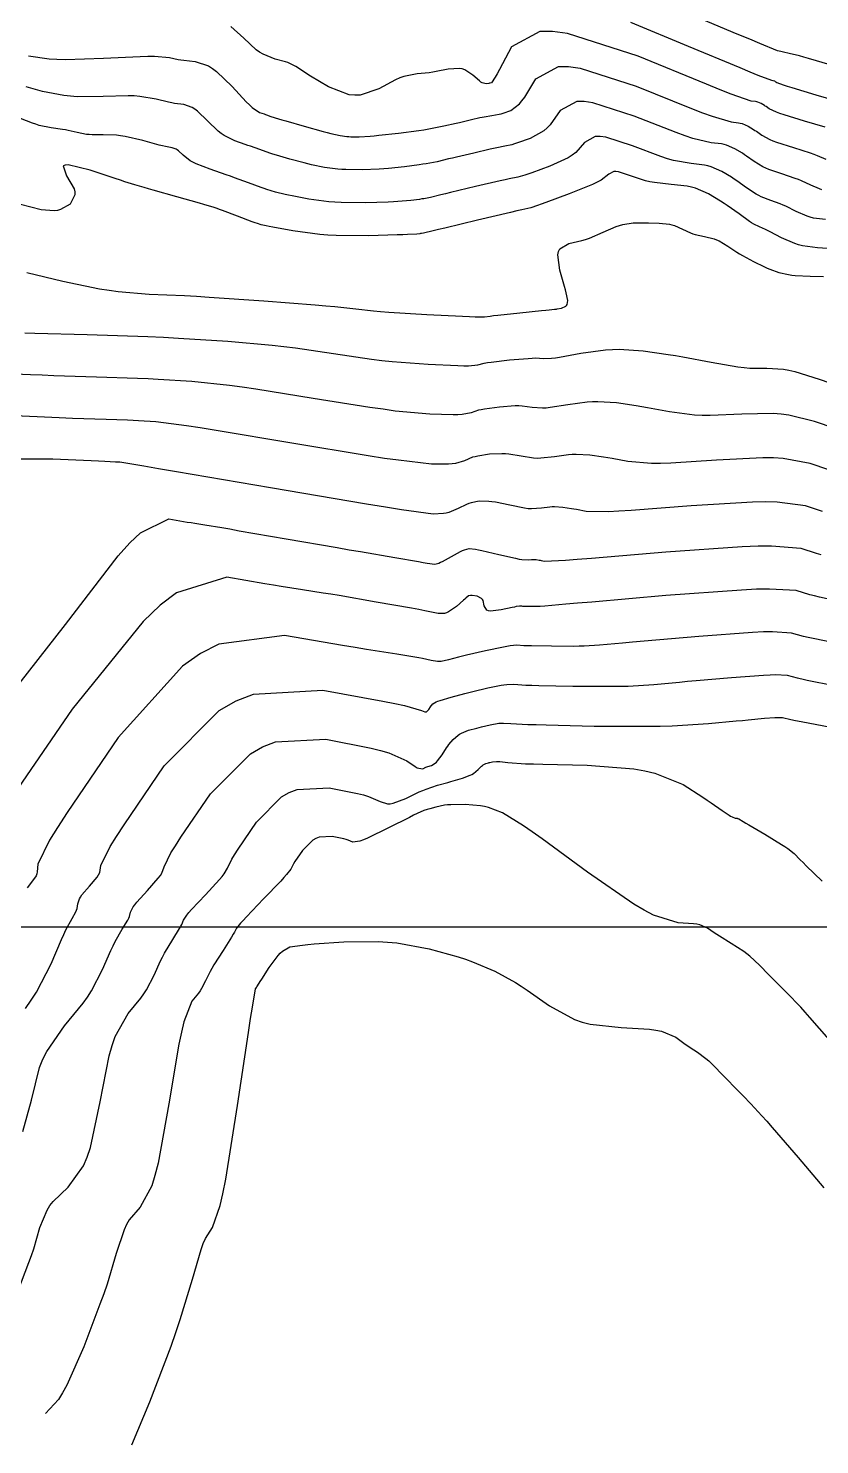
# Model space of a CAD drawing. Header units: metres. Extents: x 837117 to 838479, y 1189012 to 1191015.
# Drawn here: x 837481.9 to 837543.1, y 1189013.9 to 1189123.3 of the extents above; entities that cross this region are included whole.
import ezdxf

# ---------------------------------------------------------------- set-up
doc = ezdxf.new("R2010")
doc.units = ezdxf.units.M
doc.header["$LTSCALE"] = 0.3
for name, color, linetype in [('COTAS 10', 1, 'Continuous'), ('COTAS INT', 252, 'Continuous'), ('MARCO IMP', 130, 'Continuous')]:
    doc.layers.add(name, color=color, linetype=linetype)

msp = doc.modelspace()

# ---------------------------------------------------------------- linework, layer by layer
at = {"layer": 'COTAS 10'}
for points in [[(837543.51, 1189115.7), (837541.92, 1189116.18), (837540.34, 1189116.67), (837540.01, 1189116.77), (837539.74, 1189116.87), (837539.18, 1189117.12), (837538.94, 1189117.3), (837538.87, 1189117.34), (837538.81, 1189117.38), (837538.56, 1189117.53), (837538.3, 1189117.64), (837538.22, 1189117.67), (837538.13, 1189117.69), (837537.8, 1189117.72), (837536.25, 1189118.26), (837535.39, 1189118.6), (837534.35, 1189119.02), (837529.05, 1189121.2), (837523.59, 1189122.95), (837522.45, 1189123.1), (837521.47, 1189123.1), (837519.27, 1189121.91), (837518.33, 1189120.17), (837518.15, 1189119.84), (837518, 1189119.57), (837517.72, 1189119.13), (837517.62, 1189119.11), (837517.58, 1189119.1), (837517.53, 1189119.09), (837517.32, 1189119.06), (837517.01, 1189119.14), (837516.9, 1189119.2), (837516.79, 1189119.29), (837516.29, 1189119.73), (837515.66, 1189120.15), (837515.46, 1189120.21), (837515.25, 1189120.24), (837514.38, 1189120.18), (837513.44, 1189120), (837513.18, 1189119.96), (837512.92, 1189119.92), (837511.98, 1189119.84), (837510.96, 1189119.63), (837510.64, 1189119.52), (837510.31, 1189119.38), (837509.01, 1189118.68), (837507.57, 1189118.18), (837507.16, 1189118.17), (837506.73, 1189118.21), (837505.14, 1189118.82), (837503.75, 1189119.66), (837503.45, 1189119.84), (837503.2, 1189120), (837502.6, 1189120.4), (837502.15, 1189120.64), (837501.98, 1189120.7), (837501.8, 1189120.76), (837501, 1189120.97), (837500.07, 1189121.34), (837499.81, 1189121.5), (837499.55, 1189121.69), (837498.6, 1189122.6), (837497.58, 1189123.49)], [(837481.81, 1189104.48), (837484.59, 1189103.8), (837487.44, 1189103.22), (837488.18, 1189103.1), (837488.89, 1189103), (837491.28, 1189102.81), (837494, 1189102.7), (837494.92, 1189102.64), (837495.92, 1189102.58), (837500.14, 1189102.29), (837504.09, 1189101.98), (837504.92, 1189101.91), (837505.63, 1189101.84), (837507.24, 1189101.66), (837508.6, 1189101.5), (837509.16, 1189101.46), (837509.79, 1189101.41), (837512.72, 1189101.24), (837515.49, 1189101.09), (837516.03, 1189101.07), (837516.46, 1189101.05), (837517.18, 1189101.04), (837517.63, 1189101.11), (837517.89, 1189101.14), (837518.22, 1189101.18), (837519.91, 1189101.36), (837521.59, 1189101.53), (837521.91, 1189101.56), (837522.17, 1189101.59), (837522.59, 1189101.63), (837522.68, 1189101.64), (837522.74, 1189101.65), (837522.8, 1189101.67), (837523.14, 1189101.73), (837523.47, 1189101.87), (837523.53, 1189101.93), (837523.58, 1189102), (837523.62, 1189102.31), (837523.5, 1189102.9), (837523.44, 1189103.13), (837523.37, 1189103.4), (837523.01, 1189104.65), (837522.85, 1189105.85), (837522.91, 1189106.1), (837523.01, 1189106.3), (837523.71, 1189106.71), (837524.71, 1189106.94), (837525, 1189107.03), (837525.29, 1189107.13), (837526.34, 1189107.59), (837527.35, 1189108.02), (837527.61, 1189108.11), (837527.86, 1189108.18), (837528.66, 1189108.31), (837529.42, 1189108.32), (837529.64, 1189108.32), (837529.86, 1189108.32), (837530.68, 1189108.3), (837531.47, 1189108.21), (837531.67, 1189108.16), (837531.86, 1189108.11), (837532.48, 1189107.83), (837533.09, 1189107.53), (837533.28, 1189107.47), (837533.46, 1189107.41), (837534.19, 1189107.26), (837534.92, 1189107.08), (837535.12, 1189107.01), (837535.31, 1189106.92), (837535.98, 1189106.52), (837536.68, 1189106.04), (837536.89, 1189105.91), (837537.11, 1189105.78), (837537.96, 1189105.32), (837538.82, 1189104.91), (837539.03, 1189104.81), (837539.24, 1189104.73), (837539.92, 1189104.48), (837540.68, 1189104.32), (837540.93, 1189104.28), (837541.2, 1189104.25), (837542.34, 1189104.19), (837543.38, 1189104.16)], [(837480.58, 1189071.86), (837484.81, 1189077.28), (837488.87, 1189082.58), (837489.78, 1189083.57), (837490.6, 1189084.35), (837492.8, 1189085.43), (837494.2, 1189085.19), (837494.51, 1189085.14), (837494.8, 1189085.09), (837495.57, 1189084.97), (837496.88, 1189084.76), (837497.51, 1189084.65), (837498.24, 1189084.52), (837501.85, 1189083.9), (837505.79, 1189083.21), (837506.73, 1189083.05), (837507.61, 1189082.9), (837510.25, 1189082.44), (837512.08, 1189082.13), (837512.45, 1189082.07), (837512.76, 1189082.02), (837513.34, 1189081.94), (837513.66, 1189082.02), (837513.78, 1189082.08), (837513.93, 1189082.15), (837514.63, 1189082.52), (837515.33, 1189082.9), (837515.49, 1189082.98), (837515.63, 1189083.04), (837515.99, 1189083.15), (837516.5, 1189083.1), (837516.73, 1189083.05), (837516.99, 1189083), (837518.29, 1189082.69), (837519.58, 1189082.39), (837519.85, 1189082.33), (837520.08, 1189082.29), (837520.57, 1189082.26), (837520.81, 1189082.29), (837520.88, 1189082.29), (837520.94, 1189082.29), (837521.17, 1189082.28), (837521.41, 1189082.25), (837521.48, 1189082.23), (837521.55, 1189082.22), (837521.82, 1189082.17), (837523.43, 1189082.25), (837524.35, 1189082.31), (837525.46, 1189082.4), (837531.2, 1189082.88), (837537.1, 1189083.29), (837538.32, 1189083.34), (837539.36, 1189083.35), (837541.62, 1189083.16), (837542.81, 1189082.78), (837543.16, 1189082.68)], [(837481.13, 1189025.71), (837481.98, 1189027.95), (837482.17, 1189028.5), (837482.35, 1189029.02), (837482.83, 1189030.65), (837483.39, 1189032), (837483.61, 1189032.35), (837483.86, 1189032.68), (837485.01, 1189033.78), (837486.2, 1189035.42), (837486.48, 1189036.09), (837486.73, 1189036.85), (837487.48, 1189040.37), (837488.18, 1189043.93), (837488.41, 1189044.72), (837488.65, 1189045.41), (837489.66, 1189047.19), (837490.63, 1189048.38), (837490.86, 1189048.71), (837491.06, 1189049.03), (837491.65, 1189050.16), (837492.15, 1189051.26), (837492.31, 1189051.56), (837492.46, 1189051.86), (837493.09, 1189052.91), (837493.63, 1189053.76), (837493.73, 1189053.94), (837493.81, 1189054.09), (837493.93, 1189054.42), (837494.18, 1189054.81), (837494.35, 1189055), (837494.55, 1189055.24), (837495.63, 1189056.38), (837496.71, 1189057.55), (837496.92, 1189057.79), (837497.08, 1189057.99), (837497.32, 1189058.44), (837497.65, 1189059.12), (837497.87, 1189059.47), (837498.14, 1189059.89), (837499.56, 1189061.98), (837501.51, 1189063.94), (837502.1, 1189064.27), (837502.72, 1189064.51), (837505.17, 1189064.64), (837507.37, 1189064.2), (837507.83, 1189064.09), (837508.22, 1189063.97), (837509.11, 1189063.59), (837509.69, 1189063.4), (837509.9, 1189063.41), (837510.12, 1189063.45), (837511.1, 1189063.83), (837512.14, 1189064.33), (837512.41, 1189064.44), (837512.67, 1189064.55), (837513.56, 1189064.84), (837514.36, 1189065.06), (837514.57, 1189065.12), (837514.77, 1189065.18), (837515.48, 1189065.38), (837516.07, 1189065.61), (837516.21, 1189065.68), (837516.34, 1189065.75), (837516.69, 1189066.05), (837516.96, 1189066.32), (837517.02, 1189066.37), (837517.09, 1189066.42), (837517.29, 1189066.53), (837517.49, 1189066.58), (837517.54, 1189066.6), (837517.6, 1189066.61), (837517.81, 1189066.66), (837518.12, 1189066.68), (837518.24, 1189066.68), (837518.38, 1189066.67), (837518.99, 1189066.6), (837520.36, 1189066.51), (837520.97, 1189066.49), (837521.68, 1189066.47), (837525.11, 1189066.39), (837528.73, 1189066.11), (837529.57, 1189065.96), (837530.34, 1189065.78), (837532.54, 1189064.89), (837534.05, 1189063.92), (837534.39, 1189063.69), (837534.7, 1189063.49), (837535.55, 1189062.9), (837536.08, 1189062.52), (837536.2, 1189062.45), (837536.31, 1189062.39), (837536.56, 1189062.3), (837536.71, 1189062.29), (837536.74, 1189062.28), (837536.77, 1189062.28), (837536.84, 1189062.25), (837537.18, 1189062.04), (837537.37, 1189061.92), (837537.62, 1189061.78), (837538.85, 1189061.05), (837540.13, 1189060.27), (837540.39, 1189060.1), (837540.61, 1189059.95), (837541.1, 1189059.57), (837541.58, 1189059.09), (837541.8, 1189058.88), (837542.05, 1189058.62), (837543.27, 1189057.42)]]:
    msp.add_lwpolyline(points, dxfattribs=at)
at = {"layer": 'COTAS INT'}
for points in [[(837543.9, 1189120.53), (837542.21, 1189121.02), (837541.85, 1189121.13), (837541.53, 1189121.22), (837540.73, 1189121.41), (837540.28, 1189121.51), (837540.18, 1189121.53), (837540.08, 1189121.55), (837539.83, 1189121.62), (837538.47, 1189122.17), (837537.68, 1189122.5), (837536.71, 1189122.91), (837531.69, 1189125.02)], [(837528.46, 1189123.82), (837532.92, 1189121.96), (837536.91, 1189120.31), (837537.68, 1189119.99), (837538.31, 1189119.74), (837539.36, 1189119.33), (837539.45, 1189119.32), (837539.48, 1189119.32), (837539.5, 1189119.31), (837539.58, 1189119.28), (837539.65, 1189119.23), (837539.67, 1189119.22), (837539.69, 1189119.21), (837539.76, 1189119.16), (837540.27, 1189118.98), (837540.56, 1189118.89), (837540.92, 1189118.78), (837542.79, 1189118.22), (837544.66, 1189117.67)], [(837481.94, 1189121.21), (837483.54, 1189120.98), (837484.14, 1189120.96), (837484.8, 1189120.95), (837487.74, 1189121.05), (837490.58, 1189121.18), (837491.17, 1189121.19), (837491.68, 1189121.19), (837492.84, 1189121.1), (837493.52, 1189120.95), (837493.73, 1189120.91), (837493.95, 1189120.88), (837494.84, 1189120.78), (837495.85, 1189120.44), (837496.16, 1189120.25), (837496.47, 1189120.02), (837497.68, 1189118.85), (837498.77, 1189117.67), (837499.02, 1189117.44), (837499.23, 1189117.24), (837499.79, 1189116.85), (837500.16, 1189116.73), (837500.26, 1189116.69), (837500.35, 1189116.66), (837500.68, 1189116.54), (837501.27, 1189116.35), (837501.53, 1189116.27), (837501.83, 1189116.19), (837503.26, 1189115.78), (837504.71, 1189115.38), (837505.03, 1189115.29), (837505.31, 1189115.22), (837506.03, 1189115.06), (837506.54, 1189114.99), (837506.7, 1189114.98), (837506.86, 1189114.97), (837507.49, 1189114.97), (837508.36, 1189115.02), (837508.67, 1189115.04), (837509.02, 1189115.08), (837510.53, 1189115.24), (837512.11, 1189115.45), (837512.5, 1189115.51), (837512.87, 1189115.57), (837514.04, 1189115.8), (837515, 1189116.02), (837515.24, 1189116.08), (837515.46, 1189116.13), (837516.19, 1189116.3), (837516.83, 1189116.45), (837517, 1189116.48), (837517.16, 1189116.51), (837517.74, 1189116.6), (837518.31, 1189116.71), (837518.47, 1189116.75), (837518.63, 1189116.79), (837519.22, 1189116.99), (837519.88, 1189117.5), (837520.08, 1189117.74), (837520.3, 1189118.03), (837521.15, 1189119.45), (837522.89, 1189120.4), (837523.67, 1189120.39), (837524.58, 1189120.27), (837528.91, 1189118.88), (837533.17, 1189117.15), (837534.04, 1189116.82), (837534.77, 1189116.55), (837536.25, 1189116.12), (837536.81, 1189116.05), (837536.95, 1189116.02), (837537.09, 1189115.98), (837537.55, 1189115.78), (837537.96, 1189115.53), (837538.08, 1189115.46), (837538.19, 1189115.39), (837538.6, 1189115.09), (837539.22, 1189114.76), (837539.47, 1189114.66), (837539.75, 1189114.55), (837541.05, 1189114.13), (837542.35, 1189113.73), (837542.64, 1189113.63), (837542.9, 1189113.53), (837543.55, 1189113.24)], [(837543.26, 1189110.87), (837543.07, 1189110.93), (837542.41, 1189111.22), (837541.68, 1189111.56), (837541.45, 1189111.66), (837541.2, 1189111.75), (837540.17, 1189112.09), (837539.16, 1189112.44), (837538.92, 1189112.54), (837538.69, 1189112.65), (837538.02, 1189113.06), (837537.44, 1189113.48), (837537.28, 1189113.58), (837537.12, 1189113.69), (837536.53, 1189114.04), (837535.89, 1189114.31), (837535.69, 1189114.37), (837535.49, 1189114.42), (837534.7, 1189114.51), (837533.28, 1189114.84), (837532.68, 1189115.04), (837531.99, 1189115.29), (837528.76, 1189116.57), (837525.56, 1189117.6), (837524.89, 1189117.69), (837524.32, 1189117.69), (837523.03, 1189116.99), (837522.27, 1189115.89), (837522.02, 1189115.65), (837521.77, 1189115.43), (837520.72, 1189114.84), (837519.73, 1189114.49), (837519.5, 1189114.42), (837519.3, 1189114.35), (837518.75, 1189114.23), (837518.13, 1189114.11), (837517.89, 1189114.06), (837517.61, 1189114), (837516.35, 1189113.71), (837515.02, 1189113.39), (837514.7, 1189113.32), (837514.4, 1189113.25), (837513.52, 1189113.04), (837512.68, 1189112.88), (837512.42, 1189112.84), (837512.14, 1189112.79), (837511.01, 1189112.64), (837509.76, 1189112.52), (837509.41, 1189112.49), (837509.05, 1189112.47), (837507.74, 1189112.42), (837506.48, 1189112.43), (837506.16, 1189112.44), (837505.84, 1189112.47), (837504.82, 1189112.6), (837503.82, 1189112.81), (837503.54, 1189112.87), (837503.24, 1189112.95), (837502.14, 1189113.24), (837501.1, 1189113.54), (837500.84, 1189113.62), (837500.59, 1189113.7), (837499.82, 1189113.97), (837499.11, 1189114.23), (837498.9, 1189114.3), (837498.69, 1189114.38), (837497.89, 1189114.65), (837497.06, 1189115.06), (837496.84, 1189115.22), (837496.61, 1189115.39), (837495.78, 1189116.2), (837495, 1189116.95), (837494.8, 1189117.1), (837494.6, 1189117.22), (837493.95, 1189117.45), (837493.24, 1189117.54), (837493.02, 1189117.59), (837492.78, 1189117.64), (837491.81, 1189117.88), (837490.54, 1189118.09), (837490.12, 1189118.12), (837489.66, 1189118.14), (837487.73, 1189118.09), (837485.71, 1189118.06), (837485.19, 1189118.1), (837484.69, 1189118.15), (837483.03, 1189118.47), (837481.76, 1189118.82)], [(837543.54, 1189108.56), (837542.6, 1189108.68), (837542.35, 1189108.74), (837542.11, 1189108.82), (837541.27, 1189109.19), (837540.47, 1189109.6), (837540.26, 1189109.69), (837540.04, 1189109.78), (837539.3, 1189110.04), (837538.57, 1189110.32), (837538.37, 1189110.43), (837538.17, 1189110.54), (837537.44, 1189111.03), (837536.69, 1189111.56), (837536.48, 1189111.7), (837536.28, 1189111.84), (837535.52, 1189112.29), (837534.69, 1189112.65), (837534.43, 1189112.72), (837534.17, 1189112.78), (837533.15, 1189112.9), (837531.79, 1189113.13), (837531.32, 1189113.26), (837530.81, 1189113.43), (837528.61, 1189114.26), (837526.55, 1189114.93), (837526.11, 1189114.98), (837525.74, 1189114.98), (837524.91, 1189114.53), (837524.23, 1189113.75), (837523.96, 1189113.55), (837523.65, 1189113.35), (837522.22, 1189112.69), (837520.83, 1189112.19), (837520.54, 1189112.08), (837520.29, 1189112), (837519.76, 1189111.85), (837519.1, 1189111.72), (837518.78, 1189111.64), (837518.4, 1189111.56), (837516.5, 1189111.11), (837514.56, 1189110.65), (837514.16, 1189110.55), (837513.81, 1189110.47), (837513, 1189110.28), (837512.49, 1189110.18), (837512.33, 1189110.16), (837512.17, 1189110.13), (837511.48, 1189110.04), (837510.5, 1189109.96), (837510.14, 1189109.94), (837509.74, 1189109.92), (837507.99, 1189109.87), (837506.1, 1189109.88), (837505.61, 1189109.91), (837505.15, 1189109.94), (837503.6, 1189110.15), (837502.33, 1189110.39), (837502.04, 1189110.45), (837501.78, 1189110.51), (837501.03, 1189110.69), (837500.37, 1189110.9), (837500.15, 1189110.97), (837499.92, 1189111.05), (837498.96, 1189111.4), (837497.86, 1189111.8), (837497.55, 1189111.91), (837497.22, 1189112.02), (837495.99, 1189112.45), (837494.9, 1189112.88), (837494.66, 1189113), (837494.44, 1189113.11), (837493.89, 1189113.54), (837493.53, 1189113.89), (837493.44, 1189113.95), (837493.35, 1189114.01), (837493.05, 1189114.11), (837492.53, 1189114.21), (837492.31, 1189114.26), (837492.04, 1189114.33), (837490.79, 1189114.67), (837489.41, 1189114.99), (837489.07, 1189115.04), (837488.74, 1189115.09), (837487.72, 1189115.12), (837486.86, 1189115.11), (837486.64, 1189115.13), (837486.43, 1189115.15), (837485.72, 1189115.29), (837485.01, 1189115.46), (837484.8, 1189115.5), (837484.58, 1189115.54), (837483.7, 1189115.67), (837482.78, 1189115.85), (837482.52, 1189115.93), (837482.26, 1189116.01), (837481.34, 1189116.39)], [(837544.07, 1189106.3), (837542.91, 1189106.39), (837541.76, 1189106.54), (837541.45, 1189106.61), (837541.16, 1189106.71), (837540.12, 1189107.16), (837539.26, 1189107.63), (837539.06, 1189107.73), (837538.89, 1189107.81), (837538.43, 1189108), (837537.99, 1189108.21), (837537.82, 1189108.31), (837537.65, 1189108.43), (837536.85, 1189109), (837535.94, 1189109.65), (837535.69, 1189109.82), (837535.43, 1189109.99), (837534.5, 1189110.55), (837533.48, 1189110.99), (837533.17, 1189111.07), (837532.85, 1189111.15), (837531.6, 1189111.29), (837530.31, 1189111.42), (837529.97, 1189111.49), (837529.63, 1189111.56), (837528.47, 1189111.95), (837527.53, 1189112.25), (837527.34, 1189112.28), (837527.17, 1189112.28), (837526.79, 1189112.07), (837526.2, 1189111.61), (837525.9, 1189111.45), (837525.53, 1189111.28), (837523.72, 1189110.55), (837521.92, 1189109.88), (837521.57, 1189109.75), (837521.28, 1189109.65), (837520.77, 1189109.48), (837520.07, 1189109.32), (837519.67, 1189109.23), (837519.18, 1189109.11), (837516.65, 1189108.51), (837514.12, 1189107.91), (837513.62, 1189107.79), (837513.21, 1189107.7), (837512.48, 1189107.52), (837512.31, 1189107.49), (837512.25, 1189107.48), (837512.19, 1189107.47), (837511.96, 1189107.44), (837511.24, 1189107.4), (837510.87, 1189107.39), (837510.43, 1189107.38), (837508.24, 1189107.32), (837505.72, 1189107.34), (837505.07, 1189107.37), (837504.45, 1189107.42), (837502.38, 1189107.69), (837500.84, 1189107.98), (837500.55, 1189108.03), (837500.31, 1189108.08), (837499.92, 1189108.15), (837499.64, 1189108.26), (837499.46, 1189108.32), (837499.24, 1189108.4), (837498.1, 1189108.83), (837496.95, 1189109.26), (837496.72, 1189109.34), (837496.54, 1189109.41), (837496.22, 1189109.52), (837495.76, 1189109.66), (837495.49, 1189109.74), (837495.15, 1189109.83), (837493.4, 1189110.33), (837491.59, 1189110.85), (837491.21, 1189110.95), (837490.89, 1189111.04), (837490.16, 1189111.25), (837489.4, 1189111.48), (837489.05, 1189111.6), (837488.65, 1189111.73), (837486.71, 1189112.38), (837485.02, 1189112.8), (837484.78, 1189112.78), (837484.63, 1189112.71), (837484.89, 1189111.96), (837485.48, 1189110.94), (837485.53, 1189110.7), (837485.54, 1189110.47), (837485.17, 1189109.77), (837484.42, 1189109.34), (837484.18, 1189109.28), (837483.94, 1189109.24), (837482.94, 1189109.33), (837481.32, 1189109.74)], [(837481.67, 1189099.81), (837482.45, 1189099.79), (837486.47, 1189099.68), (837491.16, 1189099.52), (837492.37, 1189099.47), (837493.53, 1189099.41), (837497.36, 1189099.17), (837500.78, 1189098.86), (837501.69, 1189098.76), (837502.57, 1189098.65), (837508.46, 1189097.77), (837509.25, 1189097.68), (837510.04, 1189097.59), (837512.84, 1189097.38), (837515.13, 1189097.28), (837515.58, 1189097.27), (837515.96, 1189097.27), (837516.67, 1189097.34), (837517.17, 1189097.47), (837517.41, 1189097.51), (837517.7, 1189097.55), (837519.12, 1189097.72), (837520.57, 1189097.84), (837520.87, 1189097.86), (837521.13, 1189097.87), (837521.73, 1189097.84), (837522.37, 1189097.85), (837522.66, 1189097.89), (837522.99, 1189097.94), (837524.62, 1189098.23), (837526.54, 1189098.49), (837527.07, 1189098.52), (837527.59, 1189098.54), (837529.45, 1189098.42), (837531.38, 1189098.15), (837531.94, 1189098.05), (837532.52, 1189097.95), (837534.71, 1189097.54), (837536.75, 1189097.19), (837537.24, 1189097.13), (837537.68, 1189097.09), (837539.01, 1189097.08), (837540.29, 1189097.01), (837540.71, 1189096.93), (837541.17, 1189096.83), (837543.05, 1189096.24), (837544.77, 1189095.63)], [(837544.28, 1189092.42), (837542.69, 1189092.97), (837540.71, 1189093.46), (837540.11, 1189093.53), (837539.49, 1189093.58), (837537.06, 1189093.53), (837534.63, 1189093.42), (837534.01, 1189093.43), (837533.42, 1189093.46), (837531.49, 1189093.7), (837529.78, 1189094.02), (837529.33, 1189094.1), (837528.89, 1189094.17), (837527.38, 1189094.39), (837525.93, 1189094.48), (837525.52, 1189094.47), (837525.11, 1189094.44), (837523.61, 1189094.24), (837522.26, 1189094.03), (837521.95, 1189094), (837521.67, 1189093.99), (837520.87, 1189094.05), (837520.1, 1189094.15), (837519.83, 1189094.16), (837519.55, 1189094.16), (837518.34, 1189094.07), (837517.18, 1189093.92), (837516.93, 1189093.87), (837516.71, 1189093.83), (837516.16, 1189093.63), (837515.45, 1189093.49), (837515.13, 1189093.47), (837514.76, 1189093.47), (837512.97, 1189093.52), (837510.29, 1189093.77), (837509.35, 1189093.9), (837508.33, 1189094.04), (837503.94, 1189094.74), (837499.51, 1189095.46), (837498.45, 1189095.61), (837497.48, 1189095.74), (837494.58, 1189096.05), (837491.98, 1189096.21), (837491.2, 1189096.25), (837490.38, 1189096.28), (837487.21, 1189096.39), (837483.9, 1189096.49), (837483, 1189096.53), (837482.11, 1189096.56), (837478.96, 1189096.69)], [(837543.79, 1189089.21), (837542.34, 1189089.7), (837540.26, 1189090.09), (837539.52, 1189090.14), (837538.69, 1189090.15), (837535.1, 1189089.98), (837531.57, 1189089.75), (837530.79, 1189089.72), (837530.09, 1189089.72), (837528.27, 1189089.86), (837527.04, 1189090.09), (837526.71, 1189090.14), (837526.39, 1189090.2), (837525.31, 1189090.35), (837524.26, 1189090.42), (837523.97, 1189090.41), (837523.68, 1189090.39), (837522.59, 1189090.24), (837521.53, 1189090.12), (837521.25, 1189090.11), (837520.97, 1189090.12), (837520.01, 1189090.27), (837519.06, 1189090.44), (837518.8, 1189090.46), (837518.53, 1189090.47), (837517.56, 1189090.43), (837516.66, 1189090.29), (837516.45, 1189090.24), (837516.25, 1189090.19), (837515.65, 1189089.93), (837514.94, 1189089.71), (837514.68, 1189089.68), (837514.39, 1189089.65), (837513.09, 1189089.66), (837510.53, 1189089.96), (837509.45, 1189090.11), (837508.19, 1189090.31), (837502.3, 1189091.28), (837496.45, 1189092.26), (837495.22, 1189092.46), (837494.17, 1189092.62), (837491.8, 1189092.93), (837490.44, 1189093.01), (837490.03, 1189093.03), (837489.6, 1189093.05), (837487.94, 1189093.11), (837485.34, 1189093.2), (837484.33, 1189093.24), (837483.18, 1189093.29), (837477.97, 1189093.53)], [(837543.3, 1189085.99), (837541.98, 1189086.43), (837539.81, 1189086.72), (837538.92, 1189086.74), (837537.9, 1189086.72), (837533.15, 1189086.43), (837528.52, 1189086.07), (837527.57, 1189086.02), (837526.76, 1189085.98), (837525.04, 1189086.01), (837524.29, 1189086.16), (837524.09, 1189086.19), (837523.9, 1189086.22), (837523.24, 1189086.32), (837522.6, 1189086.35), (837522.42, 1189086.35), (837522.24, 1189086.34), (837521.58, 1189086.25), (837520.81, 1189086.21), (837520.55, 1189086.22), (837520.28, 1189086.25), (837519.15, 1189086.48), (837518.03, 1189086.72), (837517.76, 1189086.76), (837517.51, 1189086.78), (837516.77, 1189086.79), (837516.15, 1189086.67), (837515.97, 1189086.61), (837515.79, 1189086.54), (837515.14, 1189086.23), (837514.44, 1189085.93), (837514.23, 1189085.88), (837514.02, 1189085.84), (837513.22, 1189085.8), (837510.78, 1189086.14), (837509.54, 1189086.33), (837508.06, 1189086.58), (837500.65, 1189087.83), (837493.39, 1189089.07), (837491.99, 1189089.31), (837490.86, 1189089.5), (837489.01, 1189089.81), (837488.9, 1189089.81), (837488.86, 1189089.82), (837488.82, 1189089.82), (837488.68, 1189089.82), (837487.84, 1189089.86), (837487.37, 1189089.88), (837486.79, 1189089.91), (837483.83, 1189090.04), (837479.95, 1189090.05)], [(837544.71, 1189079.03), (837543.06, 1189079.38), (837542.67, 1189079.48), (837542.32, 1189079.57), (837541.27, 1189079.89), (837539.21, 1189080.01), (837538.21, 1189079.99), (837537.03, 1189079.93), (837531.2, 1189079.5), (837525.49, 1189079), (837524.37, 1189078.91), (837523.46, 1189078.83), (837521.84, 1189078.69), (837521.48, 1189078.66), (837521.36, 1189078.66), (837521.24, 1189078.66), (837520.72, 1189078.66), (837520.25, 1189078.67), (837520.15, 1189078.67), (837520.07, 1189078.68), (837519.9, 1189078.69), (837519.64, 1189078.65), (837519.5, 1189078.62), (837519.33, 1189078.58), (837518.48, 1189078.4), (837517.65, 1189078.3), (837517.49, 1189078.32), (837517.36, 1189078.37), (837517.17, 1189078.71), (837517.09, 1189079.11), (837517.03, 1189079.2), (837516.96, 1189079.27), (837516.61, 1189079.45), (837516.24, 1189079.51), (837516.16, 1189079.52), (837516.09, 1189079.52), (837515.94, 1189079.48), (837515.75, 1189079.31), (837515.66, 1189079.23), (837515.55, 1189079.14), (837515.02, 1189078.67), (837514.41, 1189078.25), (837514.25, 1189078.18), (837514.1, 1189078.13), (837513.6, 1189078.12), (837512.58, 1189078.33), (837512.1, 1189078.42), (837511.54, 1189078.52), (837508.82, 1189079), (837505.96, 1189079.5), (837505.31, 1189079.61), (837504.72, 1189079.7), (837503.11, 1189079.95), (837501.48, 1189080.21), (837500.88, 1189080.3), (837500.22, 1189080.42), (837497.27, 1189080.92), (837493.39, 1189079.72), (837492.13, 1189078.75), (837490.8, 1189077.51), (837485.32, 1189070.73), (837480.52, 1189063.69)], [(837544.46, 1189075.8), (837542.59, 1189076.18), (837542.19, 1189076.27), (837541.83, 1189076.35), (837540.91, 1189076.61), (837539.44, 1189076.71), (837538.73, 1189076.69), (837537.89, 1189076.65), (837533.74, 1189076.34), (837529.51, 1189075.97), (837528.62, 1189075.89), (837527.85, 1189075.82), (837526.06, 1189075.66), (837524.88, 1189075.59), (837524.49, 1189075.58), (837524.08, 1189075.57), (837522.37, 1189075.58), (837520.81, 1189075.62), (837520.49, 1189075.62), (837520.22, 1189075.63), (837519.67, 1189075.67), (837519.16, 1189075.62), (837518.92, 1189075.57), (837518.64, 1189075.52), (837517.26, 1189075.22), (837515.8, 1189074.89), (837515.48, 1189074.81), (837515.18, 1189074.74), (837514.39, 1189074.53), (837513.83, 1189074.42), (837513.69, 1189074.41), (837513.55, 1189074.41), (837513.07, 1189074.49), (837512.39, 1189074.65), (837512.12, 1189074.7), (837511.81, 1189074.75), (837510.4, 1189074.97), (837508.07, 1189075.33), (837507.19, 1189075.48), (837506.2, 1189075.65), (837501.74, 1189076.42), (837496.65, 1189075.76), (837495.25, 1189075.02), (837493.86, 1189074.05), (837488.88, 1189068.54), (837484.93, 1189062.74), (837484.18, 1189061.58), (837483.58, 1189060.61), (837482.67, 1189058.73), (837482.63, 1189058.15), (837482.59, 1189058), (837482.53, 1189057.85), (837482.19, 1189057.36), (837481.84, 1189056.92)], [(837481.71, 1189047.59), (837482.15, 1189048.22), (837482.56, 1189048.85), (837483.7, 1189051.05), (837484.49, 1189052.91), (837484.68, 1189053.31), (837484.84, 1189053.67), (837485.32, 1189054.55), (837485.61, 1189055.07), (837485.66, 1189055.19), (837485.7, 1189055.31), (837485.75, 1189055.67), (837485.88, 1189056.06), (837485.96, 1189056.2), (837486.08, 1189056.36), (837486.67, 1189057.04), (837487.26, 1189057.75), (837487.36, 1189057.93), (837487.45, 1189058.1), (837487.55, 1189058.64), (837488.27, 1189060.12), (837488.74, 1189060.88), (837489.33, 1189061.79), (837492.44, 1189066.35), (837496.69, 1189070.63), (837497.99, 1189071.36), (837499.34, 1189071.89), (837504.69, 1189072.18), (837509.34, 1189071.33), (837510.25, 1189071.15), (837510.99, 1189071), (837512.32, 1189070.63), (837512.57, 1189070.51), (837512.63, 1189070.51), (837512.69, 1189070.52), (837512.87, 1189070.69), (837513.01, 1189070.91), (837513.05, 1189070.97), (837513.08, 1189071.01), (837513.18, 1189071.14), (837513.45, 1189071.28), (837513.59, 1189071.33), (837513.76, 1189071.39), (837514.61, 1189071.65), (837515.67, 1189071.94), (837515.98, 1189072.02), (837516.29, 1189072.09), (837517.44, 1189072.37), (837518.46, 1189072.57), (837518.69, 1189072.61), (837518.9, 1189072.63), (837519.44, 1189072.65), (837520.38, 1189072.59), (837520.84, 1189072.58), (837521.38, 1189072.56), (837524.02, 1189072.5), (837526.93, 1189072.49), (837527.63, 1189072.5), (837528.28, 1189072.51), (837530.28, 1189072.64), (837532.24, 1189072.82), (837532.87, 1189072.88), (837533.54, 1189072.94), (837536.28, 1189073.18), (837538.75, 1189073.36), (837539.26, 1189073.38), (837539.68, 1189073.4), (837540.56, 1189073.34), (837541.34, 1189073.14), (837541.7, 1189073.06), (837542.12, 1189072.97), (837544.2, 1189072.56)], [(837481.51, 1189038.07), (837482.17, 1189040.51), (837482.8, 1189043.03), (837483.06, 1189043.67), (837483.36, 1189044.27), (837484.74, 1189046.24), (837486.17, 1189047.99), (837486.51, 1189048.47), (837486.81, 1189048.94), (837487.67, 1189050.61), (837488.32, 1189052.08), (837488.49, 1189052.44), (837488.65, 1189052.76), (837489.2, 1189053.73), (837489.62, 1189054.42), (837489.69, 1189054.57), (837489.75, 1189054.7), (837489.84, 1189055.04), (837490.03, 1189055.44), (837490.16, 1189055.6), (837490.31, 1189055.8), (837491.15, 1189056.71), (837491.98, 1189057.65), (837492.14, 1189057.86), (837492.26, 1189058.04), (837492.44, 1189058.54), (837492.96, 1189059.62), (837493.3, 1189060.17), (837493.73, 1189060.84), (837496, 1189064.17), (837499.1, 1189067.28), (837500.04, 1189067.81), (837501.03, 1189068.2), (837504.93, 1189068.41), (837508.43, 1189067.71), (837509.16, 1189067.52), (837509.78, 1189067.34), (837511.19, 1189066.73), (837511.83, 1189066.28), (837511.97, 1189066.2), (837512.1, 1189066.15), (837512.42, 1189066.12), (837512.66, 1189066.23), (837512.73, 1189066.26), (837512.81, 1189066.29), (837513.08, 1189066.37), (837513.38, 1189066.55), (837513.47, 1189066.63), (837513.56, 1189066.73), (837513.9, 1189067.2), (837514.25, 1189067.73), (837514.34, 1189067.86), (837514.43, 1189067.99), (837514.76, 1189068.39), (837515.14, 1189068.72), (837515.26, 1189068.8), (837515.4, 1189068.87), (837515.95, 1189069.09), (837516.58, 1189069.26), (837516.76, 1189069.31), (837516.94, 1189069.35), (837517.62, 1189069.51), (837518.29, 1189069.63), (837518.47, 1189069.64), (837518.64, 1189069.65), (837519.21, 1189069.62), (837520.54, 1189069.55), (837521.18, 1189069.53), (837521.94, 1189069.51), (837525.67, 1189069.42), (837529.77, 1189069.4), (837530.76, 1189069.42), (837531.69, 1189069.44), (837534.5, 1189069.61), (837536.63, 1189069.82), (837537.12, 1189069.86), (837537.56, 1189069.9), (837538.81, 1189070.02), (837539.61, 1189070.08), (837539.78, 1189070.08), (837539.92, 1189070.09), (837540.2, 1189070.07), (837540.85, 1189069.93), (837541.21, 1189069.86), (837541.66, 1189069.77), (837543.94, 1189069.32)], [(837543.81, 1189045.19), (837542.33, 1189046.9), (837541.96, 1189047.31), (837541.62, 1189047.69), (837540.52, 1189048.82), (837539.61, 1189049.73), (837539.38, 1189049.96), (837539.16, 1189050.19), (837538.42, 1189050.94), (837537.68, 1189051.63), (837537.45, 1189051.81), (837537.21, 1189052), (837536.25, 1189052.62), (837535.34, 1189053.17), (837535.13, 1189053.31), (837534.94, 1189053.43), (837534.41, 1189053.8), (837533.81, 1189054.06), (837533.58, 1189054.1), (837533.32, 1189054.14), (837532.15, 1189054.2), (837530.25, 1189054.81), (837529.53, 1189055.19), (837528.73, 1189055.66), (837525.15, 1189058.13), (837521.63, 1189060.7), (837520.87, 1189061.24), (837520.2, 1189061.7), (837518.57, 1189062.71), (837517.5, 1189063.12), (837517.19, 1189063.2), (837516.88, 1189063.26), (837515.69, 1189063.36), (837514.59, 1189063.34), (837514.33, 1189063.32), (837514.1, 1189063.29), (837513.43, 1189063.16), (837512.96, 1189063.02), (837512.85, 1189062.99), (837512.76, 1189062.97), (837512.5, 1189062.89), (837511.97, 1189062.66), (837511.7, 1189062.52), (837511.38, 1189062.36), (837509.77, 1189061.54), (837508.15, 1189060.76), (837507.83, 1189060.62), (837507.56, 1189060.52), (837507.02, 1189060.45), (837506.66, 1189060.6), (837506.5, 1189060.65), (837506.31, 1189060.7), (837505.41, 1189060.88), (837504.41, 1189060.82), (837504.16, 1189060.73), (837503.92, 1189060.59), (837503.12, 1189059.79), (837502.54, 1189058.94), (837502.43, 1189058.77), (837502.34, 1189058.62), (837502.21, 1189058.35), (837501.89, 1189057.94), (837501.69, 1189057.72), (837501.44, 1189057.44), (837500.11, 1189056.06), (837498.79, 1189054.68), (837498.54, 1189054.4), (837498.33, 1189054.18), (837498.02, 1189053.79), (837497.86, 1189053.48), (837497.76, 1189053.32), (837497.64, 1189053.11), (837496.98, 1189052.08), (837496.28, 1189050.95), (837496.12, 1189050.68), (837495.98, 1189050.44), (837495.63, 1189049.72), (837495.32, 1189049.12), (837495.21, 1189048.95), (837495.09, 1189048.78), (837494.58, 1189048.15), (837493.95, 1189046.55), (837493.76, 1189045.76), (837493.57, 1189044.83), (837492.8, 1189040.23), (837491.96, 1189035.62), (837491.72, 1189034.68), (837491.48, 1189033.89), (837490.59, 1189032.23), (837489.74, 1189031.25), (837489.53, 1189030.89), (837489.34, 1189030.48), (837488.72, 1189028.66), (837488.02, 1189026.28), (837487.76, 1189025.52), (837487.47, 1189024.72), (837486.23, 1189021.44), (837484.91, 1189018.48), (837484.58, 1189017.88), (837484.27, 1189017.36), (837483.26, 1189016.28)], [(837489.94, 1189013.87), (837491.33, 1189017.18), (837492.97, 1189021.48), (837493.34, 1189022.54), (837493.68, 1189023.54), (837494.62, 1189026.67), (837495.28, 1189028.95), (837495.45, 1189029.42), (837495.62, 1189029.82), (837496.16, 1189030.67), (837496.77, 1189032.35), (837496.97, 1189033.27), (837497.19, 1189034.4), (837498.11, 1189040.1), (837498.95, 1189045.73), (837499.11, 1189046.81), (837499.25, 1189047.69), (837499.49, 1189049.11), (837499.55, 1189049.18), (837499.56, 1189049.19), (837499.57, 1189049.21), (837499.6, 1189049.27), (837499.76, 1189049.54), (837499.85, 1189049.68), (837499.97, 1189049.86), (837500.55, 1189050.76), (837501.23, 1189051.67), (837501.4, 1189051.86), (837501.57, 1189052.02), (837502.15, 1189052.35), (837503.12, 1189052.49), (837503.54, 1189052.53), (837504.02, 1189052.58), (837506.31, 1189052.74), (837508.97, 1189052.76), (837509.69, 1189052.72), (837510.4, 1189052.65), (837512.9, 1189052.2), (837515.16, 1189051.57), (837515.72, 1189051.39), (837516.26, 1189051.2), (837517.98, 1189050.47), (837519.57, 1189049.59), (837520.02, 1189049.31), (837520.49, 1189049.01), (837522.21, 1189047.8), (837524.14, 1189046.74), (837524.73, 1189046.53), (837525.34, 1189046.37), (837527.74, 1189046.11), (837529.94, 1189046), (837530.42, 1189045.92), (837530.86, 1189045.83), (837531.98, 1189045.36), (837532.7, 1189044.82), (837532.89, 1189044.69), (837533.07, 1189044.57), (837533.64, 1189044.2), (837534.29, 1189043.72), (837534.51, 1189043.53), (837534.74, 1189043.31), (837535.74, 1189042.31), (837536.73, 1189041.28), (837536.96, 1189041.05), (837537.17, 1189040.83), (837537.77, 1189040.23), (837538.62, 1189039.3), (837538.99, 1189038.88), (837539.41, 1189038.4), (837541.41, 1189036.06), (837543.41, 1189033.73)]]:
    msp.add_lwpolyline(points, dxfattribs=at)
at = {"layer": 'MARCO IMP'}
msp.add_lwpolyline([(837116.51, 1189053.87), (837116.51, 1191013.87), (838476.51, 1191013.87), (838476.51, 1189053.87), (837116.51, 1189053.87)], dxfattribs=at)

doc.saveas('drawing.dxf')
